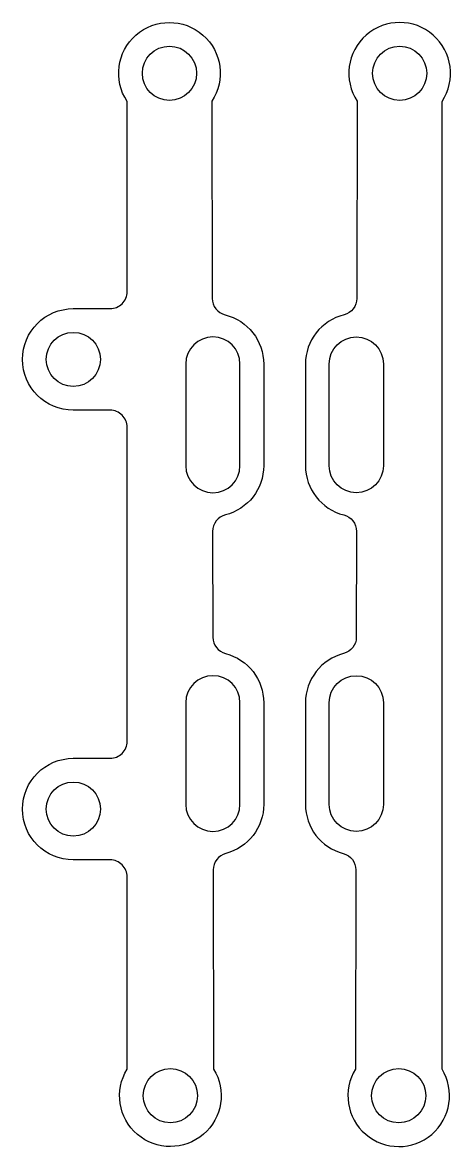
# Model space of a CAD drawing. Header units: inches. Extents: x -5.7 to 19.6, y 0 to 66.4.
import ezdxf

# ---------------------------------------------------------------- set-up
doc = ezdxf.new("R2010")
doc.units = ezdxf.units.IN
doc.header["$MEASUREMENT"] = 0
doc.layers.add('部品', color=2, linetype='Continuous')

msp = doc.modelspace()

# ---------------------------------------------------------------- linework, layer by layer
at = {"layer": '部品'}
for points in [[(0.498, 50.485), (0.498, 61.728, -1.861295), (5.501, 61.733), (5.522, 50.092, 0.344322), (6.282, 49.123, -0.34483), (8.561, 46.211), (8.561, 40.211, -0.343028), (6.301, 37.303, 0.343536), (5.547, 36.332), (5.558, 30.08, 0.341702), (6.309, 29.114, -0.342209), (8.561, 26.208), (8.561, 20.208, -0.340409), (6.328, 17.308, 0.340916), (5.583, 16.339), (5.605, 4.577, -1.79163), (0.498, 4.572), (0.498, 15.927, 0.414214), (-0.502, 16.927), (-2.677, 16.927, -1), (-2.677, 22.927), (-0.502, 22.927, 0.414214), (0.498, 23.927), (0.498, 42.485, 0.414214), (-0.502, 43.485), (-2.677, 43.485, -1), (-2.677, 49.485), (-0.502, 49.485, 0.414214)], [(13.275, 29.114, 0.342209), (11.023, 26.208), (11.023, 20.208, 0.340409), (13.257, 17.308, -0.340916), (14.001, 16.339), (13.98, 4.577, 1.79163), (19.087, 4.572), (19.087, 61.728, 1.861295), (14.084, 61.733), (14.062, 50.092, -0.344322), (13.303, 49.123, 0.34483), (11.023, 46.211), (11.023, 40.211, 0.343028), (13.284, 37.303, -0.343536), (14.037, 36.332), (14.026, 30.08, -0.341702)], [(7.161, 40.211), (7.161, 46.211, 1), (3.961, 46.211), (3.961, 40.211, 1)], [(12.423, 40.211), (12.423, 46.211, -1), (15.623, 46.211), (15.623, 40.211, -1)], [(3.961, 26.208), (3.961, 20.208, 1), (7.161, 20.208), (7.161, 26.208, 1)], [(15.623, 26.208), (15.623, 20.208, -1), (12.423, 20.208), (12.423, 26.208, -1)]]:
    msp.add_lwpolyline(points, format="xyb", close=True, dxfattribs=at)
for centre in [(2.998, 63.387), (16.587, 63.387), (-2.677, 46.485), (-2.677, 19.927), (3.053, 3), (16.532, 3)]:
    msp.add_circle(centre, 1.6, dxfattribs=at)

doc.saveas('drawing.dxf')
